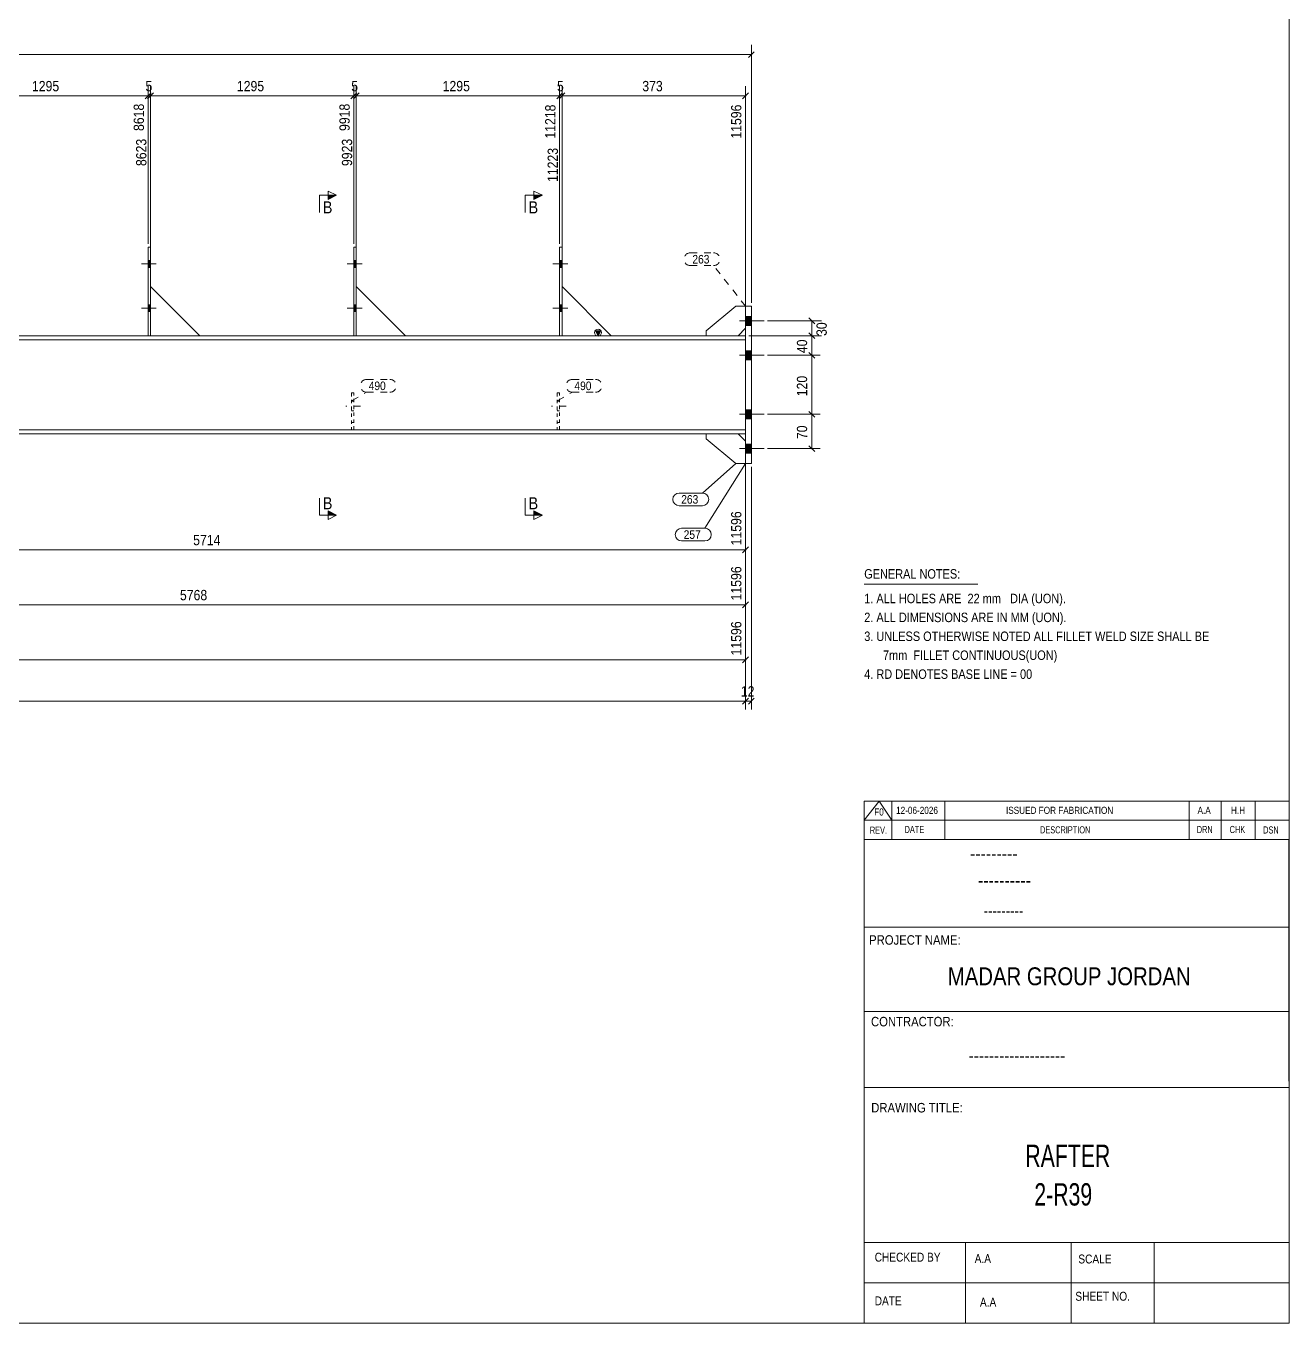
# Model space of a CAD drawing. Header units: millimetres. Extents: x 2 to 825, y 1 to 579.
# Drawn here: x 457.8 to 825, y 5 to 382.2 of the extents above; entities that cross this region are included whole.
import ezdxf

# ---------------------------------------------------------------- set-up
doc = ezdxf.new("R2010")
doc.units = ezdxf.units.MM
for name, pattern in [('XKITLINE00', [0]), ('XKITLINE01', [4, 1, -1, 1, -1]), ('XKITLINE02', [4, 2, -2])]:
    doc.linetypes.add(name, pattern=pattern)
for name, color, linetype, lineweight in [('Bolt', 3, 'Continuous', 0), ('Dimensions', 7, 'Continuous', 0), ('DrawingSheet', 5, 'Continuous', 0), ('OtherObjectType', 7, 'Continuous', 0), ('Part', 2, 'Continuous', 0), ('PartMark', 7, 'Continuous', 0), ('Section', 6, 'Continuous', 0)]:
    doc.layers.add(name, color=color, linetype=linetype, lineweight=lineweight)
doc.styles.add('@ARIAL_UNICODE_MS_BOLD', font='ARIAL.TTF')
doc.styles.add('ARIAL', font='ARIAL.TTF')
doc.styles.add('ARIAL_NARROW', font='ARIALN.TTF')
doc.styles.add('COMIC_SANS_MS_BOLD', font='COMICBD.TTF')
doc.styles.add('SWIS721_EX_BT', font='ARIAL.TTF')
doc.styles.add('SWISSE', font='ARIAL.TTF')

# ---------------------------------------------------------------- blocks, each defined once
blk = doc.blocks.new('*A3')
at = {"layer": 'Bolt'}
for points in [[(553.12, 313.97), (553.84, 313.97), (553.84, 311.97), (553.12, 311.97)], [(553.12, 313.97), (553.84, 313.97), (553.84, 311.97), (553.12, 311.97)], [(553.12, 301.11), (553.84, 301.11), (553.84, 299.11), (553.12, 299.11)], [(553.12, 301.11), (553.84, 301.11), (553.84, 299.11), (553.12, 299.11)]]:
    blk.add_hatch(color=3, dxfattribs=at).paths.add_polyline_path(points, flags=17)
at = {"layer": 'Bolt', "color": 3, "linetype": 'XKITLINE00', "lineweight": 0}
for p, q in [((553.84, 313.97), (553.12, 313.97)), ((553.84, 313.97), (553.12, 313.97)), ((555.5, 312.97), (551.21, 312.97)), ((555.5, 312.97), (551.21, 312.97)), ((553.84, 311.97), (553.12, 311.97)), ((553.84, 311.97), (553.12, 311.97)), ((555.5, 300.11), (551.21, 300.11)), ((555.5, 300.11), (551.21, 300.11)), ((553.84, 301.11), (553.12, 301.11)), ((553.84, 301.11), (553.12, 301.11)), ((553.84, 299.11), (553.12, 299.11)), ((553.84, 299.11), (553.12, 299.11))]:
    blk.add_line(p, q, dxfattribs=at)
blk = doc.blocks.new('*A4')
at = {"layer": 'Bolt', "color": 3, "linetype": 'XKITLINE02', "lineweight": 0}
for p, q in [((555.05, 271.61), (550.77, 271.61)), ((553.12, 273.02), (552.41, 273.02)), ((553.12, 270.21), (552.41, 270.21))]:
    blk.add_line(p, q, dxfattribs=at)
blk = doc.blocks.new('*A5')
at = {"layer": 'Bolt'}
for points in [[(493.31, 313.97), (494.02, 313.97), (494.02, 311.97), (493.31, 311.97)], [(493.31, 313.97), (494.02, 313.97), (494.02, 311.97), (493.31, 311.97)], [(493.31, 301.11), (494.02, 301.11), (494.02, 299.11), (493.31, 299.11)], [(493.31, 301.11), (494.02, 301.11), (494.02, 299.11), (493.31, 299.11)]]:
    blk.add_hatch(color=3, dxfattribs=at).paths.add_polyline_path(points, flags=17)
at = {"layer": 'Bolt', "color": 3, "linetype": 'XKITLINE00', "lineweight": 0}
for p, q in [((494.02, 313.97), (493.31, 313.97)), ((494.02, 313.97), (493.31, 313.97)), ((495.68, 312.97), (491.4, 312.97)), ((495.68, 312.97), (491.4, 312.97)), ((494.02, 311.97), (493.31, 311.97)), ((494.02, 311.97), (493.31, 311.97)), ((495.68, 300.11), (491.4, 300.11)), ((495.68, 300.11), (491.4, 300.11)), ((494.02, 301.11), (493.31, 301.11)), ((494.02, 301.11), (493.31, 301.11)), ((494.02, 299.11), (493.31, 299.11)), ((494.02, 299.11), (493.31, 299.11))]:
    blk.add_line(p, q, dxfattribs=at)
blk = doc.blocks.new('*A16')
at = {"layer": 'Bolt'}
for points in [[(668.71, 295.11), (666.99, 295.11), (666.99, 297.68), (668.71, 297.68)], [(668.71, 295.11), (666.99, 295.11), (666.99, 297.68), (668.71, 297.68)], [(668.71, 285.11), (666.99, 285.11), (666.99, 287.68), (668.71, 287.68)], [(668.71, 285.11), (666.99, 285.11), (666.99, 287.68), (668.71, 287.68)], [(668.71, 267.97), (666.99, 267.97), (666.99, 270.54), (668.71, 270.54)], [(668.71, 267.97), (666.99, 267.97), (666.99, 270.54), (668.71, 270.54)], [(668.71, 257.97), (666.99, 257.97), (666.99, 260.54), (668.71, 260.54)], [(668.71, 257.97), (666.99, 257.97), (666.99, 260.54), (668.71, 260.54)]]:
    blk.add_hatch(color=3, dxfattribs=at).paths.add_polyline_path(points, flags=17)
at = {"layer": 'Bolt', "color": 3, "linetype": 'XKITLINE00', "lineweight": 0}
for p, q in [((665.28, 296.4), (672.42, 296.4)), ((665.28, 296.4), (672.42, 296.4)), ((666.99, 297.68), (668.71, 297.68)), ((666.99, 297.68), (668.71, 297.68)), ((666.99, 295.11), (668.71, 295.11)), ((666.99, 295.11), (668.71, 295.11)), ((666.99, 287.68), (668.71, 287.68)), ((666.99, 287.68), (668.71, 287.68)), ((665.28, 286.4), (672.42, 286.4)), ((665.28, 286.4), (672.42, 286.4)), ((666.99, 285.11), (668.71, 285.11)), ((666.99, 285.11), (668.71, 285.11)), ((665.28, 269.26), (672.42, 269.26)), ((665.28, 269.26), (672.42, 269.26)), ((666.99, 270.54), (668.71, 270.54)), ((666.99, 270.54), (668.71, 270.54)), ((666.99, 267.97), (668.71, 267.97)), ((666.99, 267.97), (668.71, 267.97)), ((666.99, 260.54), (668.71, 260.54)), ((666.99, 260.54), (668.71, 260.54)), ((665.28, 259.26), (672.42, 259.26)), ((665.28, 259.26), (672.42, 259.26)), ((666.99, 257.97), (668.71, 257.97)), ((666.99, 257.97), (668.71, 257.97))]:
    blk.add_line(p, q, dxfattribs=at)
blk = doc.blocks.new('*A18')
at = {"layer": 'Part'}
blk.add_hatch(color=2, dxfattribs=at).paths.add_polyline_path([(623.33, 293.51), (624.93, 293.51), (624.13, 292.11)], flags=17)
at = {"layer": 'Part', "color": 2, "linetype": 'XKITLINE00', "lineweight": 0}
for p, q in [((470.38, 290.9), (410.67, 290.9)), ((470.38, 292.11), (434.67, 292.11)), ((493.31, 292.11), (470.48, 292.11)), ((529.74, 290.9), (470.48, 290.9)), ((529.74, 292.11), (494.02, 292.11)), ((553.12, 292.11), (529.84, 292.11)), ((589.55, 290.9), (529.84, 290.9)), ((589.55, 292.11), (553.84, 292.11)), ((612.94, 292.11), (589.65, 292.11)), ((666.99, 290.9), (589.65, 290.9)), ((666.99, 292.11), (613.65, 292.11)), ((624.13, 292.11), (623.33, 293.51)), ((623.33, 293.51), (624.93, 293.51)), ((624.93, 293.51), (624.13, 292.11)), ((470.38, 264.76), (410.67, 264.76)), ((529.74, 264.76), (470.48, 264.76)), ((589.55, 264.76), (529.84, 264.76)), ((666.99, 264.76), (589.65, 264.76)), ((410.67, 263.54), (470.38, 263.54)), ((470.48, 263.54), (529.74, 263.54)), ((529.84, 263.54), (589.55, 263.54)), ((589.65, 263.54), (666.99, 263.54))]:
    blk.add_line(p, q, dxfattribs=at)
at = {"layer": 'Part', "color": 7, "linetype": 'XKITLINE01', "lineweight": 0}
for p, q in [((494.02, 292.11), (493.31, 292.11)), ((553.84, 292.11), (553.12, 292.11)), ((613.65, 292.11), (612.94, 292.11)), ((666.99, 263.54), (666.99, 292.11))]:
    blk.add_line(p, q, dxfattribs=at)
at = {"layer": 'Part', "color": 2, "linetype": 'XKITLINE00', "lineweight": 0}
blk.add_circle((624.13, 293.01), 1, dxfattribs=at)
blk = doc.blocks.new('*A19')
at = {"layer": 'Part', "color": 2, "linetype": 'XKITLINE00', "lineweight": 0}
for p, q in [((613.65, 317.83), (612.94, 317.83)), ((612.94, 292.11), (612.94, 317.83)), ((613.65, 317.83), (613.65, 292.11)), ((613.65, 292.11), (612.94, 292.11))]:
    blk.add_line(p, q, dxfattribs=at)
blk = doc.blocks.new('*A20')
at = {"layer": 'Part', "color": 2, "linetype": 'XKITLINE00', "lineweight": 0}
blk.add_line((627.94, 292.11), (613.65, 306.4), dxfattribs=at)
at = {"layer": 'Part', "color": 7, "linetype": 'XKITLINE01', "lineweight": 0}
for p, q in [((613.65, 306.4), (613.65, 292.11)), ((613.65, 292.11), (627.94, 292.11))]:
    blk.add_line(p, q, dxfattribs=at)
blk = doc.blocks.new('*A21')
at = {"layer": 'Part', "color": 7, "linetype": 'XKITLINE01', "lineweight": 0}
for p, q in [((612.22, 275.47), (612.22, 264.76)), ((612.94, 275.47), (612.22, 275.47)), ((612.94, 264.76), (612.94, 275.47)), ((612.22, 266.9), (612.94, 266.9)), ((612.22, 264.76), (612.94, 264.76))]:
    blk.add_line(p, q, dxfattribs=at)
blk = doc.blocks.new('*A22')
at = {"layer": 'Part', "color": 2, "linetype": 'XKITLINE00', "lineweight": 0}
for p, q in [((553.84, 317.83), (553.12, 317.83)), ((553.12, 292.11), (553.12, 317.83)), ((553.84, 317.83), (553.84, 292.11)), ((553.84, 292.11), (553.12, 292.11))]:
    blk.add_line(p, q, dxfattribs=at)
blk = doc.blocks.new('*A23')
at = {"layer": 'Part', "color": 2, "linetype": 'XKITLINE00', "lineweight": 0}
blk.add_line((568.12, 292.11), (553.84, 306.4), dxfattribs=at)
at = {"layer": 'Part', "color": 7, "linetype": 'XKITLINE01', "lineweight": 0}
for p, q in [((553.84, 306.4), (553.84, 292.11)), ((553.84, 292.11), (568.12, 292.11))]:
    blk.add_line(p, q, dxfattribs=at)
blk = doc.blocks.new('*A24')
at = {"layer": 'Part', "color": 7, "linetype": 'XKITLINE01', "lineweight": 0}
for p, q in [((552.41, 275.47), (552.41, 264.76)), ((553.12, 275.47), (552.41, 275.47)), ((553.12, 264.76), (553.12, 275.47)), ((552.41, 266.9), (553.12, 266.9)), ((552.41, 264.76), (553.12, 264.76))]:
    blk.add_line(p, q, dxfattribs=at)
blk = doc.blocks.new('*A25')
at = {"layer": 'Part', "color": 2, "linetype": 'XKITLINE00', "lineweight": 0}
for p, q in [((494.02, 317.83), (493.31, 317.83)), ((493.31, 292.11), (493.31, 317.83)), ((494.02, 317.83), (494.02, 292.11)), ((494.02, 292.11), (493.31, 292.11))]:
    blk.add_line(p, q, dxfattribs=at)
blk = doc.blocks.new('*A26')
at = {"layer": 'Part', "color": 2, "linetype": 'XKITLINE00', "lineweight": 0}
blk.add_line((508.31, 292.11), (494.02, 306.4), dxfattribs=at)
at = {"layer": 'Part', "color": 7, "linetype": 'XKITLINE01', "lineweight": 0}
for p, q in [((494.02, 306.4), (494.02, 292.11)), ((494.02, 292.11), (508.31, 292.11))]:
    blk.add_line(p, q, dxfattribs=at)
blk = doc.blocks.new('*A43')
at = {"layer": 'Part', "color": 2, "linetype": 'XKITLINE00', "lineweight": 0}
for p, q in [((666.99, 300.68), (666.99, 254.97)), ((668.71, 300.68), (666.99, 300.68)), ((668.71, 254.97), (668.71, 300.68)), ((666.99, 254.97), (668.71, 254.97))]:
    blk.add_line(p, q, dxfattribs=at)
blk = doc.blocks.new('*A45')
at = {"layer": 'Part', "color": 2, "linetype": 'XKITLINE00', "lineweight": 0}
for p, q in [((655.56, 293.54), (664.13, 300.68)), ((664.13, 300.68), (666.99, 300.68)), ((664.85, 292.11), (666.99, 294.26)), ((655.56, 292.11), (655.56, 293.54))]:
    blk.add_line(p, q, dxfattribs=at)
at = {"layer": 'Part', "color": 7, "linetype": 'XKITLINE01', "lineweight": 0}
for p, q in [((666.99, 300.68), (666.99, 294.26)), ((655.56, 292.11), (664.85, 292.11))]:
    blk.add_line(p, q, dxfattribs=at)
blk = doc.blocks.new('*A46')
at = {"layer": 'Part', "color": 2, "linetype": 'XKITLINE00', "lineweight": 0}
for p, q in [((655.56, 263.54), (655.56, 262.11)), ((655.56, 262.11), (664.13, 254.97)), ((664.85, 263.54), (666.99, 261.4)), ((664.13, 254.97), (666.99, 254.97))]:
    blk.add_line(p, q, dxfattribs=at)
at = {"layer": 'Part', "color": 7, "linetype": 'XKITLINE01', "lineweight": 0}
for p, q in [((655.56, 263.54), (664.85, 263.54)), ((666.99, 254.97), (666.99, 261.4))]:
    blk.add_line(p, q, dxfattribs=at)
blk = doc.blocks.new('*A52')
at = {"layer": 'Bolt'}
for points in [[(612.94, 313.97), (613.65, 313.97), (613.65, 311.97), (612.94, 311.97)], [(612.94, 313.97), (613.65, 313.97), (613.65, 311.97), (612.94, 311.97)], [(612.94, 301.11), (613.65, 301.11), (613.65, 299.11), (612.94, 299.11)], [(612.94, 301.11), (613.65, 301.11), (613.65, 299.11), (612.94, 299.11)]]:
    blk.add_hatch(color=3, dxfattribs=at).paths.add_polyline_path(points, flags=17)
at = {"layer": 'Bolt', "color": 3, "linetype": 'XKITLINE00', "lineweight": 0}
for p, q in [((613.65, 313.97), (612.94, 313.97)), ((613.65, 313.97), (612.94, 313.97)), ((615.31, 312.97), (611.02, 312.97)), ((615.31, 312.97), (611.02, 312.97)), ((613.65, 311.97), (612.94, 311.97)), ((613.65, 311.97), (612.94, 311.97)), ((615.31, 300.11), (611.02, 300.11)), ((615.31, 300.11), (611.02, 300.11)), ((613.65, 301.11), (612.94, 301.11)), ((613.65, 301.11), (612.94, 301.11)), ((613.65, 299.11), (612.94, 299.11)), ((613.65, 299.11), (612.94, 299.11))]:
    blk.add_line(p, q, dxfattribs=at)
blk = doc.blocks.new('*A53')
at = {"layer": 'Bolt', "color": 3, "linetype": 'XKITLINE02', "lineweight": 0}
for p, q in [((614.87, 271.61), (610.58, 271.61)), ((612.94, 273.02), (612.22, 273.02)), ((612.94, 270.21), (612.22, 270.21))]:
    blk.add_line(p, q, dxfattribs=at)
blk = doc.blocks.new('*A118')
at = {"layer": 'DrawingSheet', "color": 5, "linetype": 'XKITLINE00', "lineweight": 0}
for p, q in [((825, 5), (825, 579)), ((5, 5), (825, 5))]:
    blk.add_line(p, q, dxfattribs=at)
blk = doc.blocks.new('*A120')
at = {"layer": 'OtherObjectType', "color": 7, "linetype": 'XKITLINE00', "lineweight": 0}
blk.add_line((701.5, 219.82), (734.5, 219.82), dxfattribs=at)
at = {"layer": 'OtherObjectType', "color": 7, "style": 'ARIAL_NARROW', "width": 1.008832}
for s, p in [('GENERAL NOTES:', (701.5, 221.47)), ('1. ALL HOLES ARE  22 mm   DIA (UON).', (701.5, 214.32)), ('2. ALL DIMENSIONS ARE IN MM (UON).', (701.5, 208.82)), ('3. UNLESS OTHERWISE NOTED ALL FILLET WELD SIZE SHALL BE', (701.5, 203.32)), ('7mm  FILLET CONTINUOUS(UON)', (706.95, 197.82)), ('4. RD DENOTES BASE LINE = 00', (701.5, 192.32))]:
    blk.add_text(s, height=2.75, dxfattribs=at).set_placement(p)
blk = doc.blocks.new('*A121')
at = {"layer": 'OtherObjectType', "color": 7, "linetype": 'XKITLINE00', "lineweight": 0}
for p, q in [((701.5, 156.76), (825, 156.76)), ((701.5, 151.21), (705.82, 156.76)), ((701.5, 151.21), (701.5, 156.76)), ((705.82, 156.76), (709.53, 151.21)), ((709.53, 151.21), (709.53, 156.76)), ((724.97, 151.21), (724.97, 156.76)), ((795.98, 151.21), (795.98, 156.76)), ((805.24, 151.21), (805.24, 156.76)), ((815.12, 151.21), (815.12, 156.76)), ((825, 151.21), (825, 156.76)), ((701.5, 151.21), (825, 151.21)), ((701.5, 145.65), (701.5, 151.21)), ((705.21, 151.21), (825, 151.21)), ((709.53, 145.65), (709.53, 151.21)), ((724.97, 145.65), (724.97, 151.21)), ((795.98, 145.65), (795.98, 151.21)), ((805.24, 145.65), (805.24, 151.21)), ((815.12, 145.65), (815.12, 151.21)), ((825, 145.65), (825, 151.21))]:
    blk.add_line(p, q, dxfattribs=at)
at = {"layer": 'OtherObjectType', "color": 7, "style": 'ARIAL_NARROW'}
for s, height, width, p in [('F0', 2.058, 1.008832, (704.4, 152.59)), ('12-06-2026', 2.058, 1.008832, (710.76, 153.06)), ('ISSUED FOR FABRICATION', 2.0583, 1.008832, (742.71, 153.06)), ('A.A', 2.058, 1.008832, (798.4, 153.06)), ('H.H', 2.058, 1.008832, (808.13, 153.06)), ('REV.', 2.058, 0.907949, (703.13, 147.31)), ('DATE', 2.058, 0.907949, (713.23, 147.5)), ('DESCRIPTION', 2.0583, 0.907949, (752.61, 147.39)), ('DRN', 2.058, 0.907949, (798.17, 147.47)), ('CHK', 2.058, 0.907949, (807.72, 147.5)), ('DSN', 2.058, 0.907949, (817.47, 147.35))]:
    blk.add_text(s, height=height, dxfattribs=dict(at, width=width)).set_placement(p)
blk = doc.blocks.new('*A123')
at = {"layer": 'OtherObjectType', "color": 2, "linetype": 'XKITLINE00', "lineweight": 0}
for p, q in [((701.5, 145.65), (825, 145.65)), ((701.5, 5), (701.5, 145.64)), ((824.98, 145.64), (825, 5)), ((825, 120.14), (701.5, 120.14)), ((701.5, 95.63), (825, 95.63)), ((825, 73.49), (701.5, 73.49)), ((825, 28.4), (701.5, 28.4)), ((730.94, 28.4), (730.94, 5)), ((761.62, 5), (761.62, 28.4)), ((785.75, 5), (785.75, 28.4)), ((825, 16.7), (701.5, 16.7)), ((825, 5), (701.5, 5))]:
    blk.add_line(p, q, dxfattribs=at)
at = {"layer": 'OtherObjectType', "color": 4, "style": '@ARIAL_UNICODE_MS_BOLD', "width": 0.85}
blk.add_text('---------', height=3.9, dxfattribs=at).set_placement((732.23, 139.59))
at = {"layer": 'OtherObjectType', "color": 7, "style": 'ARIAL', "width": 0.85}
for s, height, p in [('----------', 3.9, (734.56, 131.77)), ('---------', 3.25, (736.21, 123.31))]:
    blk.add_text(s, height=height, dxfattribs=at).set_placement(p)
at = {"layer": 'OtherObjectType', "color": 3, "width": 0.85}
for s, style, p in [('PROJECT NAME:', 'SWIS721_EX_BT', (702.92, 115.01)), ('CONTRACTOR:', 'SWISSE', (703.47, 91.27)), ('DRAWING TITLE:', 'SWIS721_EX_BT', (703.53, 66.24))]:
    blk.add_text(s, height=2.7618, dxfattribs=dict(at, style=style)).set_placement(p)
at = {"layer": 'OtherObjectType', "color": 7, "width": 0.85}
for s, height, p in [('MADAR GROUP JORDAN', 5.2, (725.79, 103.23)), ('CHECKED BY', 2.592, (704.53, 22.86)), ('A.A', 2.592, (733.61, 22.45)), ('SCALE', 2.592, (763.74, 22.33)), ('DATE', 2.592, (704.54, 10.16)), ('A.A', 2.592, (735.14, 9.76)), ('SHEET NO.', 2.592, (762.87, 11.49))]:
    blk.add_text(s, height=height, dxfattribs=at).set_placement(p)
at = {"layer": 'OtherObjectType', "color": 1}
for s, height, style, width, p in [('-------------------', 3.9, 'COMIC_SANS_MS_BOLD', 0.85, (731.87, 80.86)), ('RAFTER', 6.5, 'ARIAL', 0.68, (748.34, 50.37)), ('2-R39', 6.5, 'ARIAL', 0.68, (750.95, 39.17))]:
    blk.add_text(s, height=height, dxfattribs=dict(at, style=style, width=width)).set_placement(p)
blk = doc.blocks.new('*A126')
at = {"layer": 'Dimensions', "color": 7, "linetype": 'XKITLINE00', "lineweight": 0}
for p, q in [((673.42, 269.26), (688.66, 269.26)), ((685.41, 270.1), (687.11, 268.41)), ((686.26, 259.26), (686.26, 269.26)), ((673.42, 259.26), (688.66, 259.26)), ((685.41, 260.1), (687.11, 258.41))]:
    blk.add_line(p, q, dxfattribs=at)
at = {"layer": 'Dimensions', "color": 3}
for p in [(686.26, 269.26), (686.26, 259.26)]:
    blk.add_point(p, dxfattribs=at)
at = {"layer": 'Dimensions', "color": 3, "style": 'ARIAL', "width": 0.85}
blk.add_text('70', height=3, rotation=90.0002, dxfattribs=at).set_placement((684.91, 262.03))
blk = doc.blocks.new('*A127')
at = {"layer": 'Dimensions', "color": 7, "linetype": 'XKITLINE00', "lineweight": 0}
for p, q in [((685.41, 287.25), (687.11, 285.55)), ((673.42, 286.4), (688.66, 286.4)), ((686.26, 269.26), (686.26, 286.4)), ((673.42, 269.26), (688.66, 269.26)), ((685.41, 270.1), (687.11, 268.41))]:
    blk.add_line(p, q, dxfattribs=at)
at = {"layer": 'Dimensions', "color": 3}
for p in [(686.26, 286.4), (686.26, 269.26)]:
    blk.add_point(p, dxfattribs=at)
at = {"layer": 'Dimensions', "color": 3, "style": 'ARIAL', "width": 0.85}
blk.add_text('120', height=3, rotation=90.0002, dxfattribs=at).set_placement((684.91, 274.49))
blk = doc.blocks.new('*A128')
at = {"layer": 'Dimensions', "color": 7, "linetype": 'XKITLINE00', "lineweight": 0}
for p, q in [((667.99, 292.11), (688.66, 292.11)), ((685.41, 292.96), (687.11, 291.26)), ((686.26, 286.4), (686.26, 292.11)), ((685.41, 287.25), (687.11, 285.55)), ((673.42, 286.4), (688.66, 286.4))]:
    blk.add_line(p, q, dxfattribs=at)
at = {"layer": 'Dimensions', "color": 3}
for p in [(686.26, 292.11), (686.26, 286.4)]:
    blk.add_point(p, dxfattribs=at)
at = {"layer": 'Dimensions', "color": 3, "style": 'ARIAL', "width": 0.85}
blk.add_text('40', height=3, rotation=90.0002, dxfattribs=at).set_placement((684.91, 287.03))
blk = doc.blocks.new('*A129')
at = {"layer": 'Dimensions', "color": 7, "linetype": 'XKITLINE00', "lineweight": 0}
for p, q in [((673.42, 296.4), (689.11, 296.4)), ((685.41, 297.25), (687.11, 295.55)), ((686.26, 292.11), (686.26, 296.4)), ((667.99, 292.11), (689.11, 292.11)), ((685.41, 292.96), (687.11, 291.26))]:
    blk.add_line(p, q, dxfattribs=at)
at = {"layer": 'Dimensions', "color": 3}
for p in [(686.26, 296.4), (686.26, 292.11)]:
    blk.add_point(p, dxfattribs=at)
at = {"layer": 'Dimensions', "color": 3, "style": 'ARIAL', "width": 0.85}
blk.add_text('30', height=3, rotation=90.0002, dxfattribs=at).set_placement((690.61, 292.03))
blk = doc.blocks.new('*A131')
at = {"layer": 'Dimensions', "color": 7, "linetype": 'XKITLINE00', "lineweight": 0}
for p, q in [((39.68, 373.83), (668.71, 373.83)), ((669.55, 374.68), (667.86, 372.98)), ((668.71, 301.68), (668.71, 376.68))]:
    blk.add_line(p, q, dxfattribs=at)
at = {"layer": 'Dimensions', "color": 3}
blk.add_point((668.71, 373.83), dxfattribs=at)
blk = doc.blocks.new('*A144')
at = {"layer": 'Dimensions', "color": 7, "linetype": 'XKITLINE00', "lineweight": 0}
for p, q in [((435.52, 362.68), (433.82, 360.98)), ((434.67, 307.4), (434.67, 364.68)), ((494.16, 362.68), (492.46, 360.98)), ((493.31, 318.83), (493.31, 364.68)), ((434.67, 361.83), (493.31, 361.83))]:
    blk.add_line(p, q, dxfattribs=at)
at = {"layer": 'Dimensions', "color": 3}
for p in [(434.67, 361.83), (493.31, 361.83)]:
    blk.add_point(p, dxfattribs=at)
at = {"layer": 'Dimensions', "color": 3, "style": 'ARIAL', "width": 0.85}
blk.add_text('1295', height=3, dxfattribs=at).set_placement((459.54, 363.18))
blk.add_text('8618', height=3, rotation=90.0002, dxfattribs=at).set_placement((492.11, 351.63))
blk = doc.blocks.new('*A145')
at = {"layer": 'Dimensions', "color": 7, "linetype": 'XKITLINE00', "lineweight": 0}
for p, q in [((494.16, 362.68), (492.46, 360.98)), ((494.87, 362.68), (493.18, 360.98)), ((493.31, 318.83), (493.31, 364.68)), ((494.02, 307.4), (494.02, 364.68)), ((493.31, 361.83), (494.02, 361.83))]:
    blk.add_line(p, q, dxfattribs=at)
at = {"layer": 'Dimensions', "color": 3}
for p in [(493.31, 361.83), (494.02, 361.83)]:
    blk.add_point(p, dxfattribs=at)
at = {"layer": 'Dimensions', "color": 3, "style": 'ARIAL', "width": 0.85}
blk.add_text('5', height=3, dxfattribs=at).set_placement((492.55, 363.18))
blk.add_text('8623', height=3, rotation=90.0002, dxfattribs=at).set_placement((492.82, 341.43))
blk = doc.blocks.new('*A146')
at = {"layer": 'Dimensions', "color": 7, "linetype": 'XKITLINE00', "lineweight": 0}
for p, q in [((494.87, 362.68), (493.18, 360.98)), ((494.02, 307.4), (494.02, 364.68)), ((553.97, 362.68), (552.28, 360.98)), ((553.12, 318.83), (553.12, 364.68)), ((494.02, 361.83), (553.12, 361.83))]:
    blk.add_line(p, q, dxfattribs=at)
at = {"layer": 'Dimensions', "color": 3}
for p in [(494.02, 361.83), (553.12, 361.83)]:
    blk.add_point(p, dxfattribs=at)
at = {"layer": 'Dimensions', "color": 3, "style": 'ARIAL', "width": 0.85}
blk.add_text('1295', height=3, dxfattribs=at).set_placement((519.12, 363.18))
blk.add_text('9918', height=3, rotation=90.0002, dxfattribs=at).set_placement((551.92, 351.63))
blk = doc.blocks.new('*A147')
at = {"layer": 'Dimensions', "color": 7, "linetype": 'XKITLINE00', "lineweight": 0}
for p, q in [((553.97, 362.68), (552.28, 360.98)), ((554.69, 362.68), (552.99, 360.98)), ((553.12, 318.83), (553.12, 364.68)), ((553.84, 307.4), (553.84, 364.68)), ((553.12, 361.83), (553.84, 361.83))]:
    blk.add_line(p, q, dxfattribs=at)
at = {"layer": 'Dimensions', "color": 3}
for p in [(553.12, 361.83), (553.84, 361.83)]:
    blk.add_point(p, dxfattribs=at)
at = {"layer": 'Dimensions', "color": 3, "style": 'ARIAL', "width": 0.85}
blk.add_text('5', height=3, dxfattribs=at).set_placement((552.37, 363.18))
blk.add_text('9923', height=3, rotation=90.0002, dxfattribs=at).set_placement((552.64, 341.43))
blk = doc.blocks.new('*A148')
at = {"layer": 'Dimensions', "color": 7, "linetype": 'XKITLINE00', "lineweight": 0}
for p, q in [((554.69, 362.68), (552.99, 360.98)), ((553.84, 307.4), (553.84, 364.68)), ((613.79, 362.68), (612.09, 360.98)), ((612.94, 318.83), (612.94, 364.68)), ((553.84, 361.83), (612.94, 361.83))]:
    blk.add_line(p, q, dxfattribs=at)
at = {"layer": 'Dimensions', "color": 3}
for p in [(553.84, 361.83), (612.94, 361.83)]:
    blk.add_point(p, dxfattribs=at)
at = {"layer": 'Dimensions', "color": 3, "style": 'ARIAL', "width": 0.85}
blk.add_text('1295', height=3, dxfattribs=at).set_placement((578.94, 363.18))
blk.add_text('11218', height=3, rotation=90.0002, dxfattribs=at).set_placement((611.74, 349.4))
blk = doc.blocks.new('*A149')
at = {"layer": 'Dimensions', "color": 7, "linetype": 'XKITLINE00', "lineweight": 0}
for p, q in [((613.79, 362.68), (612.09, 360.98)), ((614.5, 362.68), (612.8, 360.98)), ((612.94, 318.83), (612.94, 364.68)), ((613.65, 307.4), (613.65, 364.68)), ((612.94, 361.83), (613.65, 361.83))]:
    blk.add_line(p, q, dxfattribs=at)
at = {"layer": 'Dimensions', "color": 3}
for p in [(612.94, 361.83), (613.65, 361.83)]:
    blk.add_point(p, dxfattribs=at)
at = {"layer": 'Dimensions', "color": 3, "style": 'ARIAL', "width": 0.85}
blk.add_text('5', height=3, dxfattribs=at).set_placement((612.18, 363.18))
blk.add_text('11223', height=3, rotation=90.0002, dxfattribs=at).set_placement((612.45, 336.8))
blk = doc.blocks.new('*A150')
at = {"layer": 'Dimensions', "color": 7, "linetype": 'XKITLINE00', "lineweight": 0}
for p, q in [((614.5, 362.68), (612.8, 360.98)), ((613.65, 307.4), (613.65, 364.68)), ((667.84, 362.68), (666.14, 360.98)), ((666.99, 293.11), (666.99, 364.68)), ((613.65, 361.83), (666.99, 361.83))]:
    blk.add_line(p, q, dxfattribs=at)
at = {"layer": 'Dimensions', "color": 3}
for p in [(613.65, 361.83), (666.99, 361.83)]:
    blk.add_point(p, dxfattribs=at)
at = {"layer": 'Dimensions', "color": 3, "style": 'ARIAL', "width": 0.85}
blk.add_text('373', height=3, dxfattribs=at).set_placement((636.98, 363.18))
blk.add_text('11596', height=3, rotation=90.0002, dxfattribs=at).set_placement((665.79, 349.4))
blk = doc.blocks.new('*A156')
at = {"layer": 'PartMark', "color": 7, "linetype": 'XKITLINE02', "lineweight": 0}
for p, q in [((650.94, 316.19), (657.7, 316.19)), ((650.94, 312.49), (657.7, 312.49)), ((666.99, 300.68), (657.7, 312.49))]:
    blk.add_line(p, q, dxfattribs=at)
for centre, start, end in [((650.94, 314.34), 90, 270), ((657.7, 314.34), 270, 90)]:
    blk.add_arc(centre, 1.85, start, end, dxfattribs=at)
at = {"layer": 'PartMark', "color": 3, "style": 'ARIAL', "width": 0.85}
blk.add_text('263', height=2.5, dxfattribs=at).set_placement((651.54, 313.09))
blk = doc.blocks.new('*A157')
at = {"layer": 'PartMark', "color": 7, "linetype": 'XKITLINE00', "lineweight": 0}
for p, q in [((664.13, 254.97), (654.46, 246.36)), ((647.7, 246.36), (654.46, 246.36)), ((647.7, 242.66), (654.46, 242.66))]:
    blk.add_line(p, q, dxfattribs=at)
for centre, start, end in [((647.7, 244.51), 90, 270), ((654.46, 244.51), 270, 90)]:
    blk.add_arc(centre, 1.85, start, end, dxfattribs=at)
at = {"layer": 'PartMark', "color": 3, "style": 'ARIAL', "width": 0.85}
blk.add_text('263', height=2.5, dxfattribs=at).set_placement((648.3, 243.26))
blk = doc.blocks.new('*A163')
at = {"layer": 'PartMark', "color": 7, "linetype": 'XKITLINE00', "lineweight": 0}
for p, q in [((666.99, 254.97), (655.17, 236.12)), ((648.41, 236.12), (655.17, 236.12)), ((648.41, 232.42), (655.17, 232.42))]:
    blk.add_line(p, q, dxfattribs=at)
for centre, start, end in [((648.41, 234.27), 90, 270), ((655.17, 234.27), 270, 90)]:
    blk.add_arc(centre, 1.85, start, end, dxfattribs=at)
at = {"layer": 'PartMark', "color": 3, "style": 'ARIAL', "width": 0.85}
blk.add_text('257', height=2.5, dxfattribs=at).set_placement((649.01, 233.02))
blk = doc.blocks.new('*A165')
at = {"layer": 'PartMark', "color": 7, "linetype": 'XKITLINE02', "lineweight": 0}
for p, q in [((556.84, 279.38), (563.6, 279.38)), ((552.59, 273.29), (556.84, 275.68)), ((556.84, 275.68), (563.6, 275.68))]:
    blk.add_line(p, q, dxfattribs=at)
for centre, start, end in [((556.84, 277.53), 90, 270), ((563.6, 277.53), 270, 90)]:
    blk.add_arc(centre, 1.85, start, end, dxfattribs=at)
at = {"layer": 'PartMark', "color": 3, "style": 'ARIAL', "width": 0.85}
blk.add_text('490', height=2.5, dxfattribs=at).set_placement((557.44, 276.28))
blk = doc.blocks.new('*A168')
at = {"layer": 'PartMark', "color": 7, "linetype": 'XKITLINE02', "lineweight": 0}
for p, q in [((616.65, 279.38), (623.41, 279.38)), ((612.41, 273.29), (616.65, 275.68)), ((616.65, 275.68), (623.41, 275.68))]:
    blk.add_line(p, q, dxfattribs=at)
for centre, start, end in [((616.65, 277.53), 90, 270), ((623.41, 277.53), 270, 90)]:
    blk.add_arc(centre, 1.85, start, end, dxfattribs=at)
at = {"layer": 'PartMark', "color": 3, "style": 'ARIAL', "width": 0.85}
blk.add_text('490', height=2.5, dxfattribs=at).set_placement((617.25, 276.28))
blk = doc.blocks.new('*A172')
at = {"layer": 'Section'}
for points in [[(545.62, 332.92), (548.12, 332.92), (545.62, 331.67)], [(545.62, 241.13), (548.12, 239.88), (545.62, 239.88)]]:
    blk.add_hatch(color=3, dxfattribs=at).paths.add_polyline_path(points, flags=17)
at = {"layer": 'Section', "color": 1, "linetype": 'XKITLINE00', "lineweight": 0}
for p, q in [((543.12, 332.92), (543.12, 327.92)), ((543.12, 332.92), (548.12, 332.92)), ((543.12, 239.88), (543.12, 244.88)), ((543.12, 239.88), (548.12, 239.88))]:
    blk.add_line(p, q, dxfattribs=at)
at = {"layer": 'Section', "color": 3, "linetype": 'XKITLINE00', "lineweight": 0}
for p, q in [((545.62, 331.67), (545.62, 334.17)), ((545.62, 334.17), (548.12, 332.92)), ((548.12, 332.92), (545.62, 331.67)), ((548.12, 239.88), (545.62, 241.13)), ((545.62, 241.13), (545.62, 238.63)), ((548.12, 239.88), (545.62, 238.63))]:
    blk.add_line(p, q, dxfattribs=at)
at = {"layer": 'Section', "color": 7, "style": 'ARIAL', "width": 0.85}
for p in [(544.12, 327.67), (544.12, 241.63)]:
    blk.add_text('B', height=3.5, dxfattribs=at).set_placement(p)
blk = doc.blocks.new('*A174')
at = {"layer": 'Section'}
for points in [[(605.44, 332.92), (607.94, 332.92), (605.44, 331.67)], [(605.44, 241.13), (607.94, 239.88), (605.44, 239.88)]]:
    blk.add_hatch(color=3, dxfattribs=at).paths.add_polyline_path(points, flags=17)
at = {"layer": 'Section', "color": 1, "linetype": 'XKITLINE00', "lineweight": 0}
for p, q in [((602.94, 332.92), (602.94, 327.92)), ((602.94, 332.92), (607.94, 332.92)), ((602.94, 239.88), (602.94, 244.88)), ((602.94, 239.88), (607.94, 239.88))]:
    blk.add_line(p, q, dxfattribs=at)
at = {"layer": 'Section', "color": 3, "linetype": 'XKITLINE00', "lineweight": 0}
for p, q in [((605.44, 331.67), (605.44, 334.17)), ((605.44, 334.17), (607.94, 332.92)), ((607.94, 332.92), (605.44, 331.67)), ((607.94, 239.88), (605.44, 241.13)), ((605.44, 241.13), (605.44, 238.63)), ((607.94, 239.88), (605.44, 238.63))]:
    blk.add_line(p, q, dxfattribs=at)
at = {"layer": 'Section', "color": 7, "style": 'ARIAL', "width": 0.85}
for p in [(603.94, 327.67), (603.94, 241.63)]:
    blk.add_text('B', height=3.5, dxfattribs=at).set_placement(p)
blk = doc.blocks.new('*A179')
at = {"layer": 'Dimensions', "color": 7, "linetype": 'XKITLINE00', "lineweight": 0}
for p, q in [((666.99, 262.54), (666.99, 183.43)), ((42.26, 185.83), (666.99, 185.83)), ((667.84, 186.68), (666.14, 184.98))]:
    blk.add_line(p, q, dxfattribs=at)
at = {"layer": 'Dimensions', "color": 3}
blk.add_point((666.99, 185.83), dxfattribs=at)
blk = doc.blocks.new('*A180')
at = {"layer": 'Dimensions', "color": 7, "linetype": 'XKITLINE00', "lineweight": 0}
for p, q in [((666.99, 262.54), (666.99, 183.43)), ((668.71, 253.97), (668.71, 183.43)), ((667.84, 186.68), (666.14, 184.98)), ((666.99, 185.83), (668.71, 185.83)), ((669.55, 186.68), (667.86, 184.98))]:
    blk.add_line(p, q, dxfattribs=at)
at = {"layer": 'Dimensions', "color": 3}
for p in [(666.99, 185.83), (668.71, 185.83)]:
    blk.add_point(p, dxfattribs=at)
at = {"layer": 'Dimensions', "color": 3, "style": 'ARIAL', "width": 0.85}
blk.add_text('12', height=3, dxfattribs=at).set_placement((665.62, 187.18))
blk = doc.blocks.new('*A181')
at = {"layer": 'Dimensions', "color": 7, "linetype": 'XKITLINE00', "lineweight": 0}
for p, q in [((666.99, 262.54), (666.99, 195.43)), ((42.26, 197.83), (666.99, 197.83)), ((667.84, 198.68), (666.14, 196.98))]:
    blk.add_line(p, q, dxfattribs=at)
at = {"layer": 'Dimensions', "color": 3}
blk.add_point((666.99, 197.83), dxfattribs=at)
at = {"layer": 'Dimensions', "color": 3, "style": 'ARIAL', "width": 0.85}
blk.add_text('11596', height=3, rotation=90.0002, dxfattribs=at).set_placement((665.79, 199.13))
blk = doc.blocks.new('*A183')
at = {"layer": 'Dimensions', "color": 7, "linetype": 'XKITLINE00', "lineweight": 0}
for p, q in [((347.05, 263.9), (347.05, 211.43)), ((666.99, 262.54), (666.99, 211.43)), ((347.9, 214.68), (346.2, 212.98)), ((347.05, 213.83), (666.99, 213.83)), ((667.84, 214.68), (666.14, 212.98))]:
    blk.add_line(p, q, dxfattribs=at)
at = {"layer": 'Dimensions', "color": 3}
for p in [(347.05, 213.83), (666.99, 213.83)]:
    blk.add_point(p, dxfattribs=at)
at = {"layer": 'Dimensions', "color": 3, "style": 'ARIAL', "width": 0.85}
blk.add_text('11596', height=3, rotation=90.0002, dxfattribs=at).set_placement((665.79, 215.13))
blk.add_text('5768', height=3, dxfattribs=at).set_placement((502.57, 215.18))
blk = doc.blocks.new('*A186')
at = {"layer": 'Dimensions', "color": 7, "linetype": 'XKITLINE00', "lineweight": 0}
for p, q in [((666.99, 262.54), (666.99, 227.43)), ((354.73, 259.08), (354.73, 227.43)), ((355.58, 230.68), (353.88, 228.98)), ((667.84, 230.68), (666.14, 228.98)), ((354.73, 229.83), (666.99, 229.83))]:
    blk.add_line(p, q, dxfattribs=at)
at = {"layer": 'Dimensions', "color": 3}
for p in [(354.73, 229.83), (666.99, 229.83)]:
    blk.add_point(p, dxfattribs=at)
at = {"layer": 'Dimensions', "color": 3, "style": 'ARIAL', "width": 0.85}
blk.add_text('11596', height=3, rotation=90.0002, dxfattribs=at).set_placement((665.79, 231.13))
blk.add_text('5714', height=3, dxfattribs=at).set_placement((506.41, 231.18))

msp = doc.modelspace()

# ---------------------------------------------------------------- block references
at = {"lineweight": 0}
for name in ['*A118', '*A131', '*A144', '*A145', '*A146', '*A147', '*A148', '*A149', '*A150', '*A172', '*A174', '*A25', '*A22', '*A19', '*A5', '*A3', '*A52', '*A156', '*A26', '*A23', '*A20', '*A45', '*A43', '*A16', '*A129', '*A128', '*A127', '*A165', '*A168', '*A24', '*A21', '*A4', '*A53', '*A126', '*A179', '*A181', '*A183', '*A186', '*A46', '*A180', '*A157', '*A163', '*A120', '*A121', '*A123']:
    msp.add_blockref(name, (0, 0), dxfattribs=at)
at = {"layer": 'Part', "lineweight": 0}
msp.add_blockref('*A18', (0, 0), dxfattribs=at)

doc.saveas('drawing.dxf')
